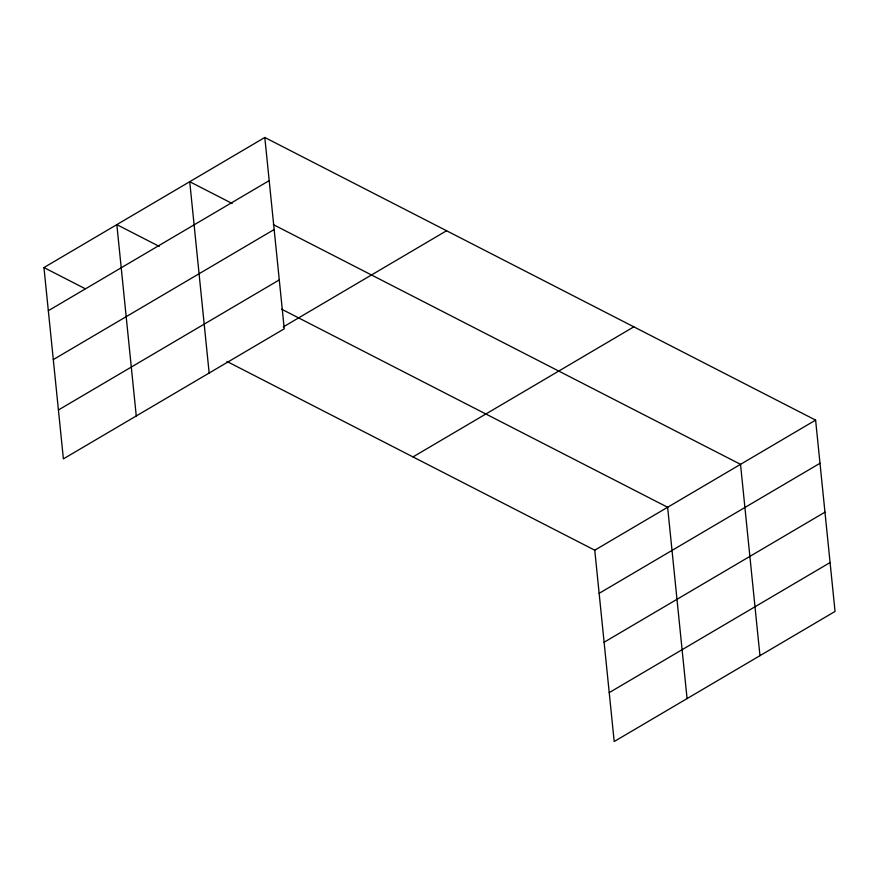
<?xml version="1.0" encoding="UTF-8"?>
<svg xmlns="http://www.w3.org/2000/svg" width="879" height="879" viewBox="0 0 879 879"><rect width="100%" height="100%" fill="white"/><g stroke="black" fill="none" stroke-linecap="round" stroke-linejoin="round"><path stroke-width="1.32" d="M264.81 137.476L284.247 328.812L63.387 458.882L43.95 267.557L264.81 137.476L815.613 420.118L835.05 611.443L614.19 741.524L594.753 550.188L226.936 361.445M48.334 310.705L269.194 180.624M53.3 359.599L274.16 229.529M58.421 409.988L279.28 279.907M283.313 326.9L446.576 230.748M412.987 456.915L633.847 326.845M594.753 550.188L815.613 420.118M599.137 593.347L819.997 463.266M604.104 642.241L824.963 512.171M609.224 692.619L830.084 562.549M232.133 203.467L189.721 181.7L209.158 373.037M273.325 224.606L740.525 464.343L759.961 655.679M159.242 246.395L116.83 224.628L136.267 415.965M281.632 309.188L667.633 507.271L687.07 698.596M43.95 267.557L85.153 288.697"/></g></svg>
